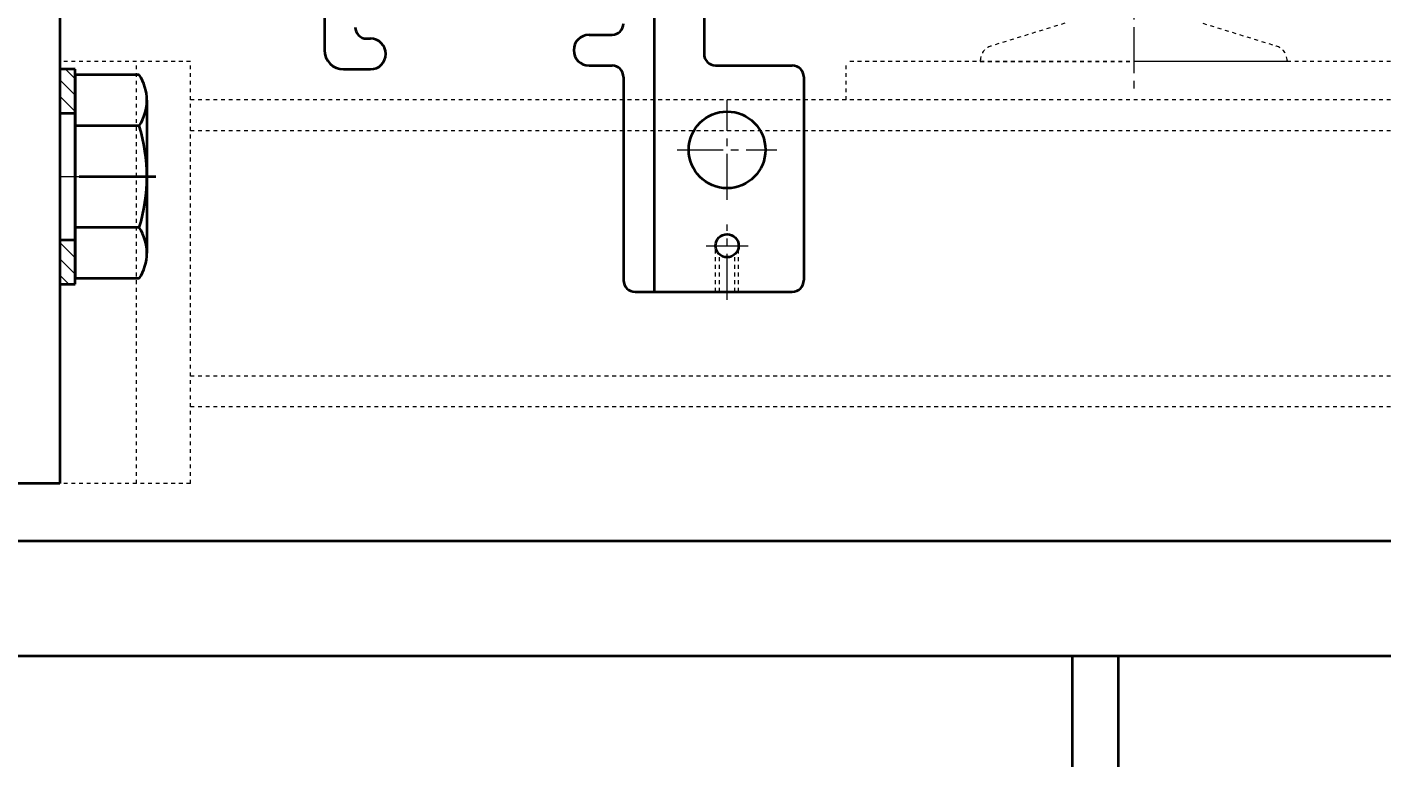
# Model space of a CAD drawing. Header units: millimetres. Extents: x -17820 to 17820, y -12600 to 12600.
# Drawn here: x 8631 to 8984.3, y 5481.4 to 5671.9 of the extents above; entities that cross this region are included whole.
import ezdxf

# ---------------------------------------------------------------- set-up
doc = ezdxf.new("R2010")
doc.units = ezdxf.units.MM
doc.linetypes.add('点画线', pattern=[18, 12, -2, 2, -2])
doc.linetypes.add('虚线', pattern=[2, 1, -1])
doc.layers.get('0').update_dxf_attribs({"lineweight": 35})
for name, color, linetype, lineweight in [('EB0_1_1_1_1_1_1_1_1_1_1_1_1_1_1_1_1_1_1_1', 7, 'Continuous', 35), ('EB0_1_1_1_1_1_1_1_1_1_1_1_1_1_1_1_1_1_1_1_1_1_1_1_1_1_1_1', 7, 'Continuous', 35), ('EB0_1_1_1_1_1_1_1_1_1_1_1_1_1_1_1_1_1_1_1_1_1_1_1_1_1_1_1_1_1', 7, 'Continuous', 35), ('EB0_1_1_1_1_1_1_1_1_1_1_1_1_1_1_1_1_1_1_1_1_1_1_1_1_1_1_1_1_1_1_1_1', 7, 'Continuous', 35), ('中心线层', 1, '点画线', 18), ('剖面线层', 4, 'Continuous', 18), ('尺寸线层', 3, 'Continuous', 18), ('细实线层', 2, 'Continuous', 18), ('虚线层', 6, '虚线', 18)]:
    doc.layers.add(name, color=color, linetype=linetype, lineweight=lineweight)
doc.styles.add('机械', font='isocp', dxfattribs={"width": 0.667, "bigfont": 'gbcbig.shx'})
doc.dimstyles.new('标准', dxfattribs={"dimscale": 60, "dimtxt": 4, "dimasz": 3, "dimexe": 1, "dimexo": 0, "dimgap": 0.76128, "dimtad": 1, "dimdec": 1, "dimdsep": 46, "dimtxsty": '机械', "dimblk": '_CAXARROW', "dimcen": 0, "dimdle": 4, "dimclrt": 2, "dimaunit": 1, "dimazin": 2, "dimtfac": 0.707107, "dimtdec": 3, "dimtmove": 0, "dimatfit": 3, "dimfxl": 0, "dimfrac": 2, "dimtolj": 1, "dimlwd": 18, "dimarcsym": 0})
pattern_1 = [(135, (0, 0), (-2.12132, -2.12132), [])]

# ---------------------------------------------------------------- blocks, each defined once
blk = doc.blocks.new('*X82')
at = {"layer": '剖面线层', "linetype": 'Continuous', "lineweight": 18}
h = blk.add_hatch(dxfattribs=at)
h.set_pattern_fill('无图案', color=256, scale=3, angle=135, style=0, pattern_type=0)
h.set_pattern_definition(pattern_1)
edge = h.paths.add_edge_path(flags=0)
edge.add_line((0, 16.5), (0, 28))
edge.add_line((-4, 16.5), (0, 16.5))
edge.add_line((-4, 28), (-4, 16.5))
edge.add_line((0, 28), (-4, 28))
h = blk.add_hatch(dxfattribs=at)
h.set_pattern_fill('无图案', color=256, scale=3, angle=135, style=0, pattern_type=0)
h.set_pattern_definition(pattern_1)
edge = h.paths.add_edge_path(flags=0)
edge.add_line((0, -28), (0, -16.5))
edge.add_line((-4, -28), (0, -28))
edge.add_line((-4, -16.5), (-4, -28))
edge.add_line((0, -16.5), (-4, -16.5))
at = {"layer": 'EB0_1_1_1_1_1_1_1_1_1_1_1_1_1_1_1_1_1_1_1_1_1_1_1_1_1_1_1_1_1_1_1_1'}
for p, q in [((-4, 28), (-4, -28)), ((0, 28), (-4, 28)), ((0, -28), (0, 28)), ((0, 16.5), (-4, 16.5)), ((-4, -16.5), (0, -16.5)), ((-4, -28), (0, -28))]:
    blk.add_line(p, q, dxfattribs=at)
at = {"layer": '中心线层', "color": 1, "linetype": '点画线', "lineweight": 18}
blk.add_line((3, 0), (-7, 0), dxfattribs=at)
blk = doc.blocks.new('*X83')
at = {"layer": 'EB0_1_1_1_1_1_1_1_1_1_1_1_1_1_1_1_1_1_1_1_1_1_1_1_1_1_1_1_1_1_1_1_1', "linetype": 'Continuous', "lineweight": 35}
blk.add_line((239, 352), (239, -108), dxfattribs=at)
at = {"layer": 'EB0_1_1_1_1_1_1_1_1_1_1_1_1_1_1_1_1_1_1_1_1_1_1_1_1_1_1_1_1_1_1_1_1'}
blk.add_line((239, -108), (39, -108), dxfattribs=at)
blk = doc.blocks.new('*X186')
at = {"layer": '尺寸线层', "linetype": 'Continuous', "lineweight": 18}
for points in [[(11014.34, 9122.92), (10991.84, 8942.92), (11036.84, 8942.92)], [(11014.34, 4347.92), (10991.84, 4527.92), (11036.84, 4527.92)]]:
    blk.add_hatch(color=0, dxfattribs=at).paths.add_polyline_path(points, flags=0)
at = {"layer": '尺寸线层', "color": 0, "linetype": 'Continuous'}
for p, q in [((6587.04, 9122.92), (11074.34, 9122.92)), ((8682.04, 4347.92), (11074.34, 4347.92))]:
    blk.add_line(p, q, dxfattribs=at)
at = {"layer": '尺寸线层', "color": 0, "linetype": 'Continuous', "lineweight": 18}
blk.add_line((11014.34, 4347.92), (11014.34, 9122.92), dxfattribs=at)
at = {"layer": '尺寸线层', "color": 2, "insert": (10848.66, 6735.42), "char_height": 240, "width": 919.3166, "attachment_point": 5, "rotation": 90, "line_spacing_factor": 0.939812, "style": '机械'}
blk.add_mtext('\\T1.1;4775', dxfattribs=at)
blk = doc.blocks.new('_CAXARROW')
blk.add_hatch(color=2).paths.add_polyline_path([(0, 0), (-1, 0.125), (-1, -0.125)], flags=0)
blk = doc.blocks.new('*X192')
at = {"layer": '尺寸线层', "linetype": 'Continuous', "lineweight": 18}
for points in [[(9897.94, 6527.92), (9875.44, 6347.92), (9920.44, 6347.92)], [(9897.94, 4347.92), (9875.44, 4527.92), (9920.44, 4527.92)]]:
    blk.add_hatch(color=0, dxfattribs=at).paths.add_polyline_path(points, flags=0)
at = {"layer": '尺寸线层', "color": 0, "linetype": 'Continuous'}
for p, q in [((8256.22, 6527.92), (9957.94, 6527.92)), ((8157.04, 4347.92), (9957.94, 4347.92))]:
    blk.add_line(p, q, dxfattribs=at)
at = {"layer": '尺寸线层', "color": 0, "linetype": 'Continuous', "lineweight": 18}
blk.add_line((9897.94, 4347.92), (9897.94, 6527.92), dxfattribs=at)
at = {"layer": '尺寸线层', "color": 2, "insert": (9732.27, 5437.92), "char_height": 240, "width": 873.5794, "attachment_point": 5, "rotation": 90, "line_spacing_factor": 0.939812, "style": '机械'}
blk.add_mtext('\\T1.1;2180', dxfattribs=at)
blk = doc.blocks.new('*X203')
at = {"layer": '尺寸线层', "linetype": 'Continuous', "lineweight": 18}
for points in [[(6075.54, 9740.27), (6255.54, 9717.77), (6255.54, 9762.77)], [(9180.54, 9740.27), (9000.54, 9717.77), (9000.54, 9762.77)]]:
    blk.add_hatch(color=0, dxfattribs=at).paths.add_polyline_path(points, flags=0)
at = {"layer": '尺寸线层', "color": 0, "linetype": 'Continuous'}
for p, q in [((6075.54, 5567.92), (6075.54, 9800.27)), ((9180.54, 6254.42), (9180.54, 9800.27))]:
    blk.add_line(p, q, dxfattribs=at)
at = {"layer": '尺寸线层', "color": 0, "linetype": 'Continuous', "lineweight": 18}
blk.add_line((9180.54, 9740.27), (6075.54, 9740.27), dxfattribs=at)
at = {"layer": '尺寸线层', "color": 2, "insert": (7628.04, 9905.95), "char_height": 240, "width": 827.8423, "attachment_point": 5, "line_spacing_factor": 0.939812, "style": '机械'}
blk.add_mtext('\\T1.1;3105', dxfattribs=at)
blk = doc.blocks.new('BLOCK16_1')
for p, q in [((-443.58, 8.14), (-462.77, 2.21)), ((-407.58, 8.14), (-388.4, 2.21)), ((-465.58, -1.61), (-465.58, -1.86)), ((-465.58, -1.61), (-465.58, -1.86)), ((-465.58, -1.86), (-425.58, -1.86)), ((-385.58, -1.86), (-425.58, -1.86)), ((-385.58, -1.61), (-385.58, -1.86))]:
    blk.add_line(p, q)
for centre, start, end in [((-461.58, -1.61), 107.1749, 180), ((-389.58, -1.61), 0, 72.8251)]:
    blk.add_arc(centre, 4, start, end)
at = {"layer": '中心线层'}
blk.add_line((-425.58, 97.13), (-425.58, -9.01), dxfattribs=at)
at = {"layer": '虚线层'}
for p, q in [((-671.58, -1.86), (-705.58, -1.86)), ((-705.58, -1.86), (-705.58, -111.86)), ((-685.58, -111.86), (-685.58, -1.86)), ((-671.58, -111.86), (-671.58, -1.86)), ((-350.58, -1.86), (-500.58, -1.86)), ((-500.58, -11.86), (-500.58, -1.86)), ((-350.58, -1.86), (-500.58, -1.86)), ((-500.58, -11.86), (-500.58, -1.86)), ((-346.58, -11.86), (-671.58, -11.86)), ((-346.58, -19.86), (-671.58, -19.86)), ((-346.58, -83.86), (-671.58, -83.86)), ((-346.58, -91.86), (-671.58, -91.86)), ((-671.58, -111.86), (-705.58, -111.86))]:
    blk.add_line(p, q, dxfattribs=at)
blk = doc.blocks.new('*X210')
at = {"layer": 'EB0_1_1_1_1_1_1_1_1_1_1_1_1_1_1_1_1_1_1_1'}
for p, q in [((-263.58, 138.18), (-888.58, 138.18)), ((-253.58, 108.18), (-908.58, 108.18)), ((-523.58, 108.18), (-523.58, -1031.82)), ((-511.58, 108.18), (-511.58, -1031.82))]:
    blk.add_line(p, q, dxfattribs=at)

msp = doc.modelspace()

# ---------------------------------------------------------------- linework, layer by layer
at = {"layer": 'EB0_1_1_1_1_1_1_1_1_1_1_1_1_1_1_1_1_1_1_1_1_1_1_1_1_1_1_1'}
for p, q in [((8807.54, 5727.92), (8807.54, 5664.92)), ((8794.54, 5725.92), (8794.54, 5602.92)), ((8708.54, 5722.92), (8708.54, 5665.92)), ((8719.54, 5668.92), (8720.54, 5668.92)), ((8777.54, 5669.89), (8783.54, 5669.89)), ((8713.54, 5660.92), (8720.54, 5660.92)), ((8777.54, 5661.89), (8783.54, 5661.89)), ((8810.54, 5661.92), (8830.54, 5661.92)), ((8786.54, 5658.89), (8786.54, 5605.92)), ((8833.54, 5658.92), (8833.54, 5605.92)), ((8789.54, 5602.92), (8830.54, 5602.92))]:
    msp.add_line(p, q, dxfattribs=at)
at = {"layer": 'EB0_1_1_1_1_1_1_1_1_1_1_1_1_1_1_1_1_1_1_1_1_1_1_1_1_1_1_1', "color": 6, "linetype": '虚线', "lineweight": 18}
for p, q in [((8811.54, 5602.92), (8811.54, 5612.68)), ((8815.54, 5602.92), (8815.54, 5612.68))]:
    msp.add_line(p, q, dxfattribs=at)
at = {"layer": 'EB0_1_1_1_1_1_1_1_1_1_1_1_1_1_1_1_1_1_1_1_1_1_1_1_1_1_1_1'}
for centre, radius in [((8813.54, 5639.92), 10), ((8813.54, 5614.92), 3)]:
    msp.add_circle(centre, radius, dxfattribs=at)
for centre, radius, start, end in [((8719.54, 5671.92), 3, 180, 270), ((8783.54, 5672.89), 3, 270, 0), ((8720.54, 5664.92), 4, 270, 90), ((8777.54, 5665.89), 4, 90, 270), ((8713.54, 5665.92), 5, 180, 270), ((8810.54, 5664.92), 3, 180, 270), ((8783.54, 5658.89), 3, 0, 90), ((8830.54, 5658.92), 3, 0, 90), ((8789.54, 5605.92), 3, 180, 270), ((8830.54, 5605.92), 3, 270, 360)]:
    msp.add_arc(centre, radius, start, end, dxfattribs=at)
at = {"layer": 'EB0_1_1_1_1_1_1_1_1_1_1_1_1_1_1_1_1_1_1_1_1_1_1_1_1_1_1_1_1_1_1_1_1'}
for p, q in [((8662.24, 5652.84), (8662.24, 5613)), ((8664.54, 5632.92), (8644.54, 5632.92)), ((8664.54, 5632.92), (8644.54, 5632.92))]:
    msp.add_line(p, q, dxfattribs=at)
for centre, radius, start, end in [((8650.24, 5652.84), 12, 326.4113, 33.5887), ((8617.24, 5632.92), 45, 342.8371, 17.1629), ((8650.24, 5613), 12, 326.4113, 33.5887)]:
    msp.add_arc(centre, radius, start, end, dxfattribs=at)
at = {"layer": '中心线层', "linetype": '点画线', "lineweight": 18}
for p, q in [((8813.54, 5626.92), (8813.54, 5652.92)), ((8800.54, 5639.92), (8826.54, 5639.92)), ((8813.54, 5600.84), (8813.54, 5620.42)), ((8808.04, 5614.92), (8819.04, 5614.92))]:
    msp.add_line(p, q, dxfattribs=at)
at = {"layer": '细实线层', "color": 6, "linetype": '虚线', "lineweight": 18}
for p, q in [((8810.54, 5602.92), (8810.54, 5614.92)), ((8816.54, 5602.92), (8816.54, 5614.92))]:
    msp.add_line(p, q, dxfattribs=at)

# ---------------------------------------------------------------- next in the draw order: wipeouts: each hides what was drawn before it
at = {"linetype": 'Continuous', "lineweight": 35}
msp.add_wipeout([(8639.54, 5632.92), (8639.54, 5616.42), (8639.54, 5616.42), (8639.54, 5604.92), (8639.54, 5604.92), (8643.54, 5604.92), (8643.54, 5604.92), (8643.54, 5616.42), (8643.54, 5616.42), (8643.54, 5632.92), (8643.54, 5632.92), (8643.54, 5649.42), (8643.54, 5649.42), (8643.54, 5660.92), (8643.54, 5660.92), (8639.54, 5660.92), (8639.54, 5660.92), (8639.54, 5649.42), (8639.54, 5649.42)], dxfattribs=at).dxf.layer = 'EB0_1_1_1_1_1_1_1_1_1_1_1_1_1_1_1_1_1_1_1_1_1_1_1_1_1_1_1_1_1_1_1_1'

# ---------------------------------------------------------------- next in the draw order: linework, layer by layer
at = {"layer": 'EB0_1_1_1_1_1_1_1_1_1_1_1_1_1_1_1_1_1_1_1_1_1_1_1_1_1_1_1_1_1_1_1_1'}
for p, q in [((8643.54, 5659.48), (8643.54, 5606.36)), ((8660.24, 5659.48), (8643.54, 5659.48)), ((8643.54, 5647.92), (8643.54, 5617.92)), ((8660.24, 5646.2), (8643.54, 5646.2)), ((8660.24, 5619.64), (8643.54, 5619.64)), ((8660.24, 5606.36), (8643.54, 5606.36))]:
    msp.add_line(p, q, dxfattribs=at)

# ---------------------------------------------------------------- next in the draw order: block references
at = {"layer": 'EB0_1_1_1_1_1_1_1_1_1_1_1_1_1_1_1_1_1_1_1_1_1_1_1_1_1_1_1_1_1_1_1_1', "linetype": 'Continuous', "lineweight": 35}
msp.add_blockref('*X82', (8643.54, 5632.92), dxfattribs=at)

# ---------------------------------------------------------------- next in the draw order: wipeouts: each hides what was drawn before it
msp.add_wipeout([(8439.54, 5552.92), (8439.54, 5492.92), (8439.54, 5492.92), (8619.54, 5492.92), (8619.54, 5492.92), (8619.54, 5552.92), (8619.54, 5552.92), (8639.54, 5552.92), (8639.54, 5552.92), (8639.54, 6012.92), (8639.54, 6012.92), (8619.54, 6012.92), (8619.54, 6012.92), (8619.54, 6072.92), (8619.54, 6072.92), (8439.54, 6072.92), (8439.54, 6072.92), (8439.54, 6012.92), (8439.54, 6012.92)]).dxf.layer = 'EB0_1_1_1_1_1_1_1_1_1_1_1_1_1_1_1_1_1_1_1_1_1_1_1_1_1_1_1_1_1_1_1_1'

# ---------------------------------------------------------------- next in the draw order: block references
at = {"layer": 'EB0_1_1_1_1_1_1_1_1_1_1_1_1_1_1_1_1_1_1_1_1_1_1_1_1_1_1_1_1_1'}
msp.add_blockref('*X210', (9427.13, 5399.73), dxfattribs=at)
at = {"layer": 'EB0_1_1_1_1_1_1_1_1_1_1_1_1_1_1_1_1_1_1_1_1_1_1_1_1_1_1_1_1_1_1_1_1'}
msp.add_blockref('*X83', (8400.54, 5660.92), dxfattribs=at)
at = {"layer": '虚线层'}
msp.add_blockref('BLOCK16_1', (9345.15, 5664.78), dxfattribs=at)

# ---------------------------------------------------------------- next in the draw order: dimensions: what is measured, and where the dimension line sits
at = {"layer": '尺寸线层'}
dim = msp.add_linear_dim(base=(6075.54, 9740.27), p1=(9180.54, 6254.42), p2=(6075.54, 5567.92), dimstyle='标准', override={"dimsah": 1, "dimtfill": 1, "dimtzin": 8}, dxfattribs=at)
dim.commit()
dim.dimension.update_dxf_attribs({"geometry": '*X203', "text_midpoint": (7628.04, 9740.27)})
for base, p1, p2, override, picture, middle in [((11014.34, 9122.92), (8682.04, 4347.92), (6587.04, 9122.92), {"dimsah": 1, "dimtfac": 1, "dimtfill": 1, "dimtzin": 8}, '*X186', (11014.34, 6735.42)), ((9897.94, 6527.92), (8157.04, 4347.92), (8256.22, 6527.92), {"dimsah": 1, "dimtfill": 1, "dimtzin": 8}, '*X192', (9897.94, 5437.92))]:
    dim = msp.add_linear_dim(base=base, p1=p1, p2=p2, angle=90, dimstyle='标准', override=override, dxfattribs=at)
    dim.commit()
    dim.dimension.update_dxf_attribs({"geometry": picture, "text_midpoint": middle})

doc.saveas('drawing.dxf')
